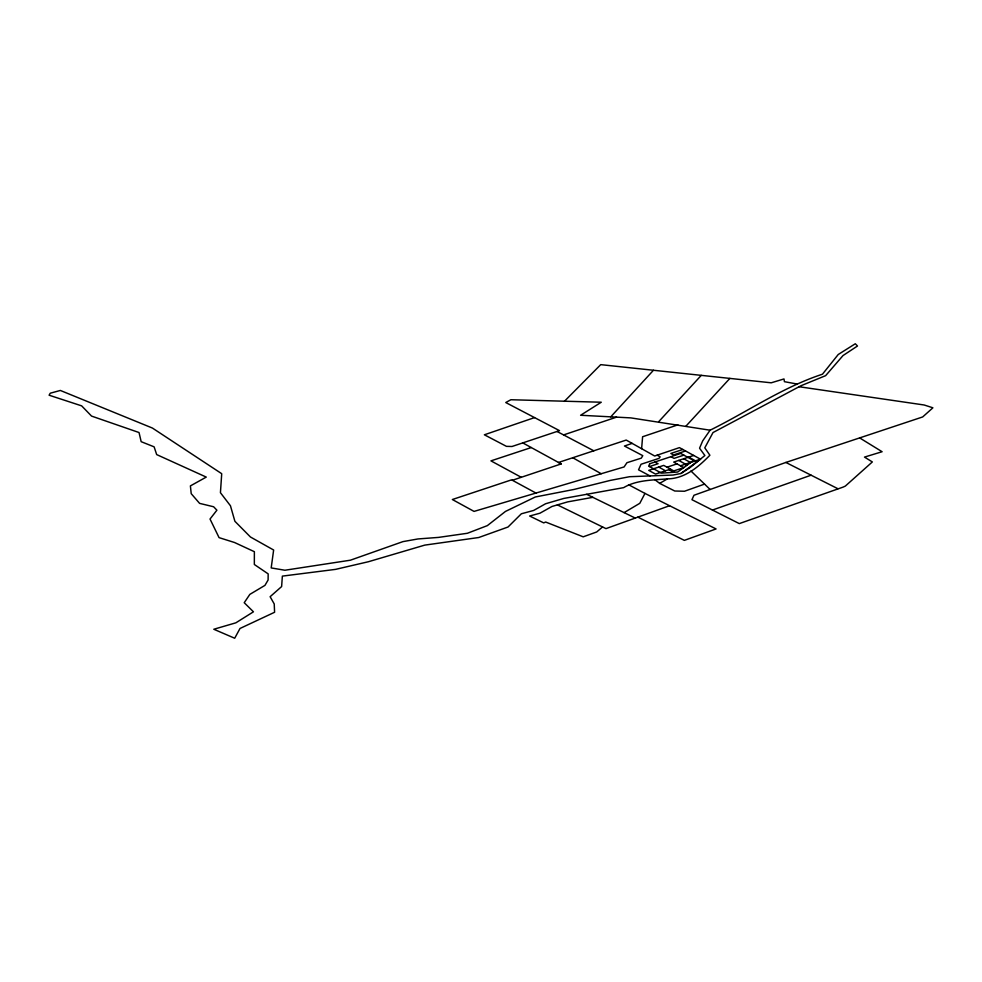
<?xml version="1.0" encoding="UTF-8"?>
<svg xmlns="http://www.w3.org/2000/svg" width="982" height="982" viewBox="0 0 982 982"><rect width="100%" height="100%" fill="white"/><g stroke="black" fill="none" stroke-linecap="round" stroke-linejoin="round"><path stroke-width="1.47" d="M641.614 448.688L642.609 436.745L677.899 424.85M637.858 517.133L684.356 540.37L716.062 528.942L644.978 493.418L639.81 503.3L624.098 512.616M710.084 430.202L702.707 440.844L699.552 448.209L704.88 455.513L690.223 467.469L680.919 473.484L673.014 475.043L629.548 476.712L610.325 480.407L574.089 489.429L535.337 496.978L505.472 511.426L487.342 525.628L467.383 533.275L438.537 537.399L417.976 538.946L402.927 541.622L350.378 560.206L284.903 570.235L271.192 567.927L273.634 550.018L250.447 536.994L234.894 521.282L230.451 505.767L220.434 492.706L221.711 473.692L152.419 428.054L60.344 390.455L50.266 393.205L49.1 395.206L81.653 405.861L91.547 416.086L139.039 432.534L141.162 441.679L154.113 446.835L156.678 454.592L206.257 477.092L190.398 485.906L191.22 493.676L199.591 503.373L213.61 506.761L216.899 510.186L210.025 519.036L219.06 537.633L234.563 542.518L254.375 551.7L254.338 564.49L268.172 573.881L268.098 580.006L264.956 585.37L249.833 594.392L244.223 602.715L253.454 611.811L235.864 622.821L213.806 629.253L234.698 638.239L240.013 628.468L274.592 612.265L274.224 603.942L270.124 596.712L281.625 586.561L282.362 576.115L335.525 569.376L368.324 561.753L424.764 545.12L478.762 537.51L508.025 527.015L521.356 513.782L533.668 510.444L545.587 503.754L563.791 498.439L623.644 487.637C636.508 479.916 652.784 480.149 667.429 478.872C684.761 478.7 698.398 467.002 709.888 455.231L704.794 447.841L713.018 432.546L800.993 385.73L825.641 375.652L843.035 355.545L857.495 346.008L855.31 343.761L838.235 354.502L822.462 374.203C782.58 387.276 747.56 411.716 710.084 430.202L630.837 417.89L580.608 415.263L601.266 402.227L510.885 399.735L505.742 402.534L559.495 430.644L512.003 446.491L506.442 446.356L484.372 434.793L534.552 417.596M610.767 416.834L653.46 370.263M658.64 421.757L701.271 375.357M685.915 426.188L729.872 378.401M564.319 401.392L600.726 364.641L771.214 382.808L783.992 378.942L784.422 381.679L796.881 383.987M602.555 526.966L596.712 531.962L583.21 536.823L545.673 522.043L543.721 522.89L529.642 516.016L539.928 513.218L551.982 506.467L567.694 501.876L592.846 497.334M680.919 473.484L700.534 459.208L679.446 447.62L654.687 456.016L626.209 440.059L558.513 462.461L561.176 463.921L512.383 480.272M654.736 479.572L659.659 483.377L667.429 478.872M669.577 505.718L605.968 528.623L557.395 504.883M704.536 484.101L684.515 491.245L674.757 491.012L659.659 483.377M799.103 386.736L924.185 405.001L932.9 407.8L922.675 416.945L785.858 462.448L693.979 495.259L691.954 499.691L739.299 523.602L843.145 487.097L845.33 486.09L872.347 461.933L864.491 457.096L882.106 451.72L859.655 437.911M712.453 510.051L811.095 475.19M632.138 443.373L624.466 446.024L642.78 455.66L641.283 458.14L626.933 462.718L624.086 466.953L474.048 511.401L452.358 499.519L511.585 479.842L535.963 493.062M563.594 434.916L616.561 417.141M682.821 449.474L670.841 453.463L673.554 454.948L685.534 450.971M649.495 466.56L658.075 463.713L654.957 461.994M683.84 455.145L674.057 458.398L670.939 456.691M693.685 455.439L673.713 462.08L683.767 467.604L673.787 470.918L663.722 465.394L648.746 470.378L655.534 474.097L670.51 469.126M666.999 467.199L676.979 463.872M680.489 465.799L700.461 459.171M561.176 463.921L531.262 447.547L490.951 460.865L521.27 477.301M586.659 494.314L635.268 518.079M785.858 462.448L837.892 488.729M557.064 431.491L593.791 450.787M650.035 475.926L638.546 469.826L641.037 464.253L658.934 458.398L660.174 456.863L657.167 455.169M628.566 484.715L644.978 493.418M522.78 442.907L531.262 447.547M688.689 457.096L695.477 460.828M683.693 458.754L690.481 462.485M678.697 460.423L685.485 464.142M684.908 464.363L686.799 465.394M668.926 469.666L673.713 472.293M658.726 467.051L665.514 470.783M572.764 457.747L601.217 473.729M690.947 471.004L710.133 489.49M649.74 463.725L648.672 466.106L661.487 473.14L677.703 472.023L693.55 460.472L680.722 453.426L649.74 463.725"/></g></svg>
